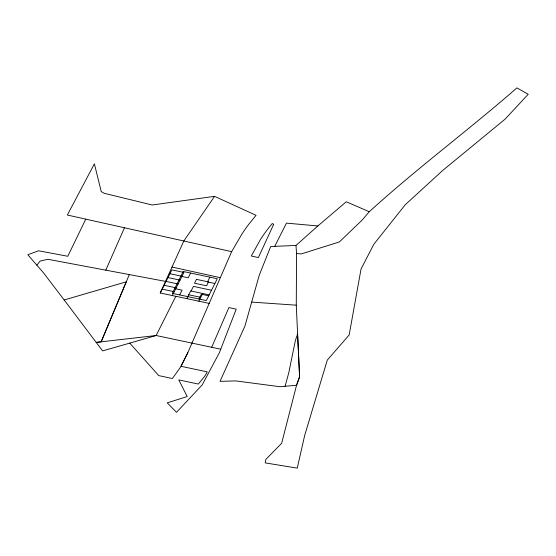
<?xml version="1.0" encoding="UTF-8"?>
<svg xmlns="http://www.w3.org/2000/svg" width="556" height="556" viewBox="0 0 556 556"><rect width="100%" height="100%" fill="white"/><g stroke="black" fill="none" stroke-linecap="round" stroke-linejoin="round"><path stroke-width="0.83" d="M295.98 245.453L270.675 246.53L259.256 275.206L244.904 326.115L220.037 381.353L235.668 380.888L279.835 386.705L296.543 385.301L299.594 376.815L296.272 305.181L296.556 253.55L295.98 245.453L317.844 225.965L346.284 201.758L369.253 211.739C416.785 168.461 468.527 130.16 516.934 87.883L528.2 94.284L505.168 119.081L442.604 170.553L405.255 204.74L373.834 244.251L361.052 269.007L349.161 334.962L327.275 360.128L304.688 435.411L297.245 468.117L265.24 462.891L265.824 459.395L281.642 443.334L296.536 385.301L299.587 376.808L297.585 333.968L295.354 340.62L288.759 372.833L285.082 386.267M231.63 251.66L67.339 215.033L94.388 163.825L101.248 191.598L104.326 193.328L152.205 204.997L214.553 196.351L256.052 215.311L249.227 223.7A291.754 187.143 0.7 0 0 241.874 234.139L231.63 251.653L187.796 352.733L180.999 366.286L207.298 371.881L204.601 376.447L198.346 384.064L178.789 379.894L187.198 396.553L167.231 402.857L176.53 412.295L202.224 384.87L219.384 352.685L236.217 309.143L228.891 307.579L211.69 347.285M220.739 349.203L156.166 335.518L96.195 342.392L101.164 341.815L129.298 274.581M101.164 341.815L126.275 281.829L64.183 299.976L43.535 272.871L27.8 254.752L38.572 250.784L67.79 256.274L85.77 219.168M105.779 270.167L124.433 227.814M209.181 303.388L160.253 292.991L183.765 241.095L214.553 196.351M160.253 292.991L171.839 269.862L183.904 272.426L172.311 295.556M175.821 296.299L156.166 335.518L102.617 350.905L64.183 299.976M179.664 294.895L182.048 290.142L174.688 288.578M190.604 273.052L188.227 277.805L180.867 276.242M186.788 298.628L190.652 290.92L209.181 294.861M191.09 291.01L193.405 286.389L211.495 290.232M198.965 299.003L201.341 294.249L208.702 295.813M209.904 277.159L207.52 281.913L214.88 283.477M198.846 301.192L202.711 293.485M187.796 352.733L180.707 366.89L172.402 378.525L158.752 375.606L129.75 343.108M274.733 246.357L286.437 223.116L317.844 225.965M36.891 265.198L40.067 261.125L47.851 259.277L165.507 281.385M369.253 211.739L362.22 219.995L339.41 241.923L301.331 253.918L296.556 253.55M251.826 302.103L296.272 305.181M169.907 273.712L181.972 276.276M167.975 277.569L180.04 280.134M166.042 281.426L178.108 283.991M164.117 285.277L176.176 287.841M162.185 289.134L174.243 291.698M188.72 294.777L200.779 297.342M172.006 267.054L220.35 277.687M273.684 224.304L258.373 257.56L251.305 255.996L260.604 239.24A273.538 175.46 0.7 0 1 268.93 227.606L272.259 223.519L273.684 224.304M183.244 271.488L172.304 293.332L206.325 300.567L217.264 278.723L183.244 271.488M196.442 279.355L194.51 283.212L206.575 285.777L208.507 281.92L196.442 279.355"/></g></svg>
